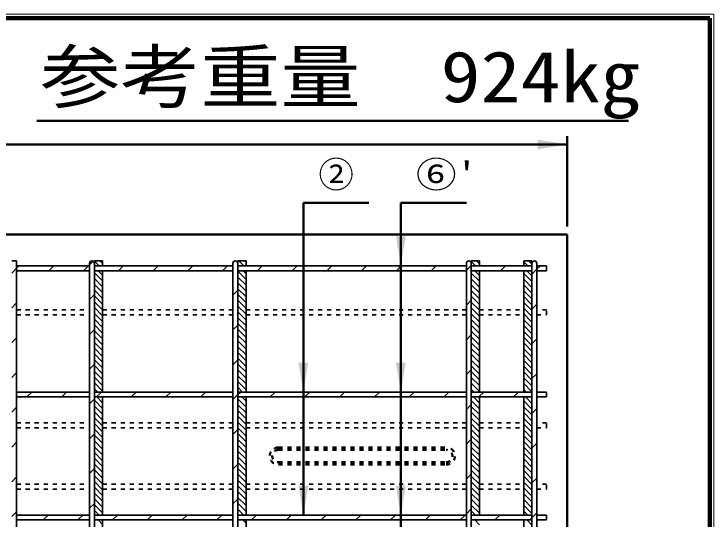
# Model space of a CAD drawing. Units: millimetres, scale not verified. Extents: x 100 to 4105, y 100 to 2870.
# Drawn here: x 3251 to 4105, y 2253 to 2870 of the extents above; entities that cross this region are included whole.
import ezdxf
from ezdxf.enums import TextEntityAlignment as Align

# ---------------------------------------------------------------- set-up
doc = ezdxf.new("R2010")
doc.units = ezdxf.units.MM
doc.header["$LTSCALE"] = 5
doc.linetypes.add('USER1', pattern=[2.2, 1, -1.2])
doc.layers.add('V-nasSTD', color=7, linetype='Continuous', lineweight=35)
doc.styles.add('ＭＳ ゴシック', font='')
doc.styles.get('ＭＳ ゴシック').set_extended_font_data('MS Gothic')

msp = doc.modelspace()

# ---------------------------------------------------------------- hatches: boundary and pattern name
at = {"layer": 'V-nasSTD'}
for points in [[(3889.737, 2704.895), (3925.737, 2710.895), (3889.737, 2716.895)], [(3728.737, 2598.895), (3722.737, 2562.895), (3716.737, 2598.895)], [(3609.737, 2444.895), (3603.737, 2408.895), (3597.737, 2444.895)], [(3728.737, 2444.895), (3722.737, 2408.895), (3716.737, 2444.895)], [(3609.737, 2294.895), (3603.737, 2258.895), (3597.737, 2294.895)], [(3728.737, 2294.895), (3722.737, 2258.895), (3716.737, 2294.895)]]:
    msp.add_hatch(color=256, dxfattribs=at).paths.add_polyline_path(points)

# ---------------------------------------------------------------- linework, layer by layer
at = {"layer": 'V-nasSTD', "lineweight": 100}
for p, q in [((4100, 2865), (105, 2865)), ((4100, 105), (4100, 2865))]:
    msp.add_line(p, q, dxfattribs=at)
at = {"layer": 'V-nasSTD', "lineweight": 50}
for p, q in [((3278.536, 2739.753), (4000.536, 2739.753)), ((3925.737, 2610.895), (3925.737, 2720.895)), ((1925.737, 2710.895), (3925.737, 2710.895)), ((3603.737, 2639.895), (3683.737, 2639.895)), ((3603.737, 2639.895), (3603.737, 2258.895)), ((3722.737, 2639.895), (3802.737, 2639.895)), ((3722.737, 2639.895), (3722.737, 2104.895)), ((3925.737, 2600.895), (1925.737, 2600.895)), ((3925.737, 2060.895), (3925.737, 2600.895)), ((3925.737, 2507.895), (3925.737, 2575.829))]:
    msp.add_line(p, q, dxfattribs=at)
at = {"layer": 'V-nasSTD'}
for p, q in [((3247.737, 2568.895), (3253.737, 2568.895)), ((3253.737, 2568.895), (3253.737, 2092.895)), ((3347.125, 2568.555), (3342.737, 2564.167)), ((3342.737, 2565.895), (3342.737, 2095.895)), ((3358.737, 2568.895), (3348.737, 2568.895)), ((3348.737, 2568.895), (3358.737, 2568.895)), ((3358.737, 2568.895), (3348.737, 2568.895)), ((3348.737, 2568.895), (3348.737, 2565.895)), ((3348.737, 2568.533), (3354.375, 2562.895)), ((3348.737, 2565.895), (3348.737, 2095.895)), ((3355.446, 2568.895), (3358.737, 2565.604)), ((3358.737, 2568.895), (3358.737, 2562.895)), ((3358.737, 2562.895), (3358.737, 2568.895)), ((3517.737, 2565.895), (3517.737, 2095.895)), ((3533.737, 2568.895), (3523.737, 2568.895)), ((3523.737, 2568.895), (3533.737, 2568.895)), ((3533.737, 2568.895), (3523.737, 2568.895)), ((3523.737, 2568.895), (3523.737, 2565.895)), ((3523.737, 2565.895), (3523.737, 2095.895)), ((3525.151, 2568.895), (3531.151, 2562.895)), ((3532.222, 2568.895), (3533.737, 2567.381)), ((3533.737, 2568.895), (3533.737, 2562.895)), ((3533.737, 2562.895), (3533.737, 2568.895)), ((3802.737, 2565.887), (3802.737, 2095.887)), ((3808.737, 2563.477), (3802.737, 2557.477)), ((3818.737, 2568.887), (3808.737, 2568.887)), ((3808.737, 2568.887), (3808.737, 2565.887)), ((3818.737, 2568.887), (3808.737, 2568.887)), ((3808.737, 2568.153), (3813.994, 2562.895)), ((3808.737, 2565.887), (3808.737, 2095.887)), ((3815.074, 2568.887), (3818.737, 2565.224)), ((3818.737, 2568.887), (3818.737, 2562.887)), ((3818.737, 2562.887), (3818.737, 2568.887)), ((3882.737, 2568.895), (3872.737, 2568.895)), ((3872.737, 2568.895), (3872.737, 2562.895)), ((3872.737, 2568.895), (3882.737, 2568.895)), ((3872.737, 2562.895), (3872.737, 2568.895)), ((3882.737, 2568.895), (3872.737, 2568.895)), ((3872.737, 2568.895), (3872.737, 2562.895)), ((3872.737, 2567.792), (3877.634, 2562.895)), ((3878.705, 2568.895), (3882.737, 2564.863)), ((3882.737, 2568.895), (3882.737, 2565.887)), ((3882.737, 2565.887), (3882.737, 2095.887)), ((3888.737, 2565.887), (3888.737, 2095.887)), ((3253.737, 2560.02), (3247.737, 2554.02)), ((3253.737, 2562.895), (3342.737, 2562.895)), ((3256.612, 2562.895), (3253.737, 2560.02)), ((3253.737, 2556.895), (3342.737, 2556.895)), ((3293.039, 2556.895), (3299.039, 2562.895)), ((3335.465, 2556.895), (3341.465, 2562.895)), ((3348.737, 2562.895), (3517.737, 2562.895)), ((3348.737, 2556.895), (3517.737, 2556.895)), ((3353.304, 2556.895), (3358.737, 2551.462)), ((3358.737, 2556.895), (3358.737, 2408.895)), ((3358.737, 2509.775), (3358.737, 2556.895)), ((3377.892, 2556.895), (3383.892, 2562.895)), ((3420.318, 2556.895), (3426.318, 2562.895)), ((3462.744, 2556.895), (3468.744, 2562.895)), ((3505.171, 2556.895), (3511.171, 2562.895)), ((3523.737, 2562.895), (3802.737, 2562.895)), ((3523.737, 2556.895), (3802.737, 2556.895)), ((3523.737, 2556.168), (3533.737, 2546.168)), ((3530.08, 2556.895), (3533.737, 2553.239)), ((3533.737, 2556.895), (3533.737, 2408.895)), ((3533.737, 2509.775), (3533.737, 2556.895)), ((3547.597, 2556.895), (3553.597, 2562.895)), ((3590.024, 2556.895), (3596.024, 2562.895)), ((3632.45, 2556.895), (3638.45, 2562.895)), ((3674.876, 2556.895), (3680.876, 2562.895)), ((3717.303, 2556.895), (3723.303, 2562.895)), ((3759.729, 2556.895), (3765.729, 2562.895)), ((3802.156, 2556.895), (3802.737, 2557.477)), ((3808.737, 2562.895), (3882.737, 2562.895)), ((3808.737, 2556.895), (3882.737, 2556.895)), ((3812.923, 2556.895), (3818.737, 2551.082)), ((3818.737, 2556.887), (3818.737, 2408.887)), ((3818.737, 2556.887), (3818.737, 2552.264)), ((3822.289, 2562.887), (3822.298, 2562.895)), ((3829.361, 2562.888), (3829.369, 2562.895)), ((3836.433, 2562.889), (3836.44, 2562.895)), ((3843.506, 2562.89), (3843.511, 2562.895)), ((3844.582, 2556.895), (3850.582, 2562.895)), ((3850.578, 2562.891), (3850.582, 2562.895)), ((3857.65, 2562.892), (3857.653, 2562.895)), ((3864.722, 2562.893), (3864.724, 2562.895)), ((3871.794, 2562.894), (3871.795, 2562.895)), ((3872.737, 2408.895), (3872.737, 2556.895)), ((3872.737, 2556.895), (3872.737, 2509.775)), ((3876.563, 2556.895), (3882.737, 2550.721)), ((3888.737, 2558.624), (3882.737, 2552.624)), ((3900.737, 2562.895), (3888.737, 2562.895)), ((3893.008, 2562.895), (3888.737, 2558.624)), ((3888.737, 2556.895), (3900.737, 2556.895)), ((3900.737, 2556.895), (3900.737, 2562.895)), ((3348.737, 2554.391), (3358.737, 2544.391)), ((3348.737, 2547.32), (3358.737, 2537.32)), ((3523.737, 2549.097), (3533.737, 2539.097)), ((3808.737, 2554.011), (3818.737, 2544.011)), ((3808.737, 2546.939), (3818.737, 2536.939)), ((3818.737, 2552.264), (3818.737, 2509.775)), ((3872.737, 2553.65), (3882.737, 2543.65)), ((3872.737, 2546.579), (3882.737, 2536.579)), ((3348.737, 2540.249), (3358.737, 2530.249)), ((3523.737, 2542.026), (3533.737, 2532.026)), ((3808.737, 2539.868), (3818.737, 2529.868)), ((3872.737, 2539.508), (3882.737, 2529.508)), ((3348.737, 2533.178), (3358.737, 2523.178)), ((3523.737, 2533.035), (3517.737, 2527.035)), ((3523.737, 2534.955), (3533.737, 2524.955)), ((3808.737, 2532.797), (3818.737, 2522.797)), ((3872.737, 2532.437), (3882.737, 2522.437)), ((3348.737, 2527.741), (3342.737, 2521.741)), ((3348.737, 2526.107), (3358.737, 2516.107)), ((3523.737, 2527.884), (3533.737, 2517.884)), ((3523.737, 2520.812), (3533.737, 2510.812)), ((3808.737, 2521.05), (3802.737, 2515.05)), ((3808.737, 2525.726), (3818.737, 2515.726)), ((3872.737, 2525.366), (3882.737, 2515.366)), ((3253.737, 2517.594), (3247.737, 2511.594)), ((3348.737, 2519.036), (3358.737, 2509.036)), ((3523.737, 2513.741), (3533.737, 2503.741)), ((3808.737, 2518.655), (3818.737, 2508.655)), ((3872.737, 2518.295), (3882.737, 2508.295)), ((3888.737, 2516.198), (3882.737, 2510.198)), ((3348.737, 2511.965), (3358.737, 2501.965)), ((3348.737, 2504.894), (3358.737, 2494.894)), ((3358.737, 2503.775), (3358.737, 2509.775)), ((3358.737, 2408.895), (3358.737, 2503.775)), ((3523.737, 2506.67), (3533.737, 2496.67)), ((3533.737, 2503.775), (3533.737, 2509.775)), ((3533.737, 2408.895), (3533.737, 2503.775)), ((3808.737, 2511.584), (3818.737, 2501.584)), ((3808.737, 2504.513), (3818.737, 2494.513)), ((3818.737, 2509.775), (3818.737, 2503.775)), ((3818.737, 2503.775), (3818.737, 2408.887)), ((3872.737, 2511.224), (3882.737, 2501.224)), ((3872.737, 2509.775), (3872.737, 2503.775)), ((3872.737, 2504.153), (3882.737, 2494.153)), ((3872.737, 2503.775), (3872.737, 2408.895)), ((3348.737, 2497.823), (3358.737, 2487.823)), ((3523.737, 2499.599), (3533.737, 2489.599)), ((3808.737, 2497.442), (3818.737, 2487.442)), ((3872.737, 2497.082), (3882.737, 2487.082)), ((3348.737, 2490.751), (3358.737, 2480.751)), ((3523.737, 2490.609), (3517.737, 2484.609)), ((3523.737, 2492.528), (3533.737, 2482.528)), ((3808.737, 2490.371), (3818.737, 2480.371)), ((3872.737, 2490.011), (3882.737, 2480.011)), ((3348.737, 2485.314), (3342.737, 2479.314)), ((3348.737, 2483.68), (3358.737, 2473.68)), ((3523.737, 2485.457), (3533.737, 2475.457)), ((3523.737, 2478.386), (3533.737, 2468.386)), ((3808.737, 2478.624), (3802.737, 2472.624)), ((3808.737, 2483.3), (3818.737, 2473.3)), ((3872.737, 2482.939), (3882.737, 2472.939)), ((3253.737, 2475.167), (3247.737, 2469.167)), ((3348.737, 2476.609), (3358.737, 2466.609)), ((3348.737, 2469.538), (3358.737, 2459.538)), ((3523.737, 2471.315), (3533.737, 2461.315)), ((3808.737, 2476.229), (3818.737, 2466.229)), ((3872.737, 2475.868), (3882.737, 2465.868)), ((3888.737, 2473.771), (3882.737, 2467.771)), ((3348.737, 2462.467), (3358.737, 2452.467)), ((3523.737, 2464.244), (3533.737, 2454.244)), ((3808.737, 2469.158), (3818.737, 2459.158)), ((3808.737, 2462.087), (3818.737, 2452.087)), ((3872.737, 2468.797), (3882.737, 2458.797)), ((3872.737, 2461.726), (3882.737, 2451.726)), ((3348.737, 2455.396), (3358.737, 2445.396)), ((3523.737, 2457.173), (3533.737, 2447.173)), ((3808.737, 2455.016), (3818.737, 2445.016)), ((3872.737, 2454.655), (3882.737, 2444.655)), ((3348.737, 2448.325), (3358.737, 2438.325)), ((3523.737, 2448.182), (3517.737, 2442.182)), ((3523.737, 2450.102), (3533.737, 2440.102)), ((3808.737, 2447.944), (3818.737, 2437.944)), ((3872.737, 2447.584), (3882.737, 2437.584)), ((3348.737, 2442.888), (3342.737, 2436.888)), ((3348.737, 2441.254), (3358.737, 2431.254)), ((3523.737, 2443.031), (3533.737, 2433.031)), ((3523.737, 2435.96), (3533.737, 2425.96)), ((3808.737, 2436.198), (3802.737, 2430.198)), ((3808.737, 2440.873), (3818.737, 2430.873)), ((3872.737, 2440.513), (3882.737, 2430.513)), ((3253.737, 2432.741), (3247.737, 2426.741)), ((3348.737, 2434.183), (3358.737, 2424.183)), ((3348.737, 2427.112), (3358.737, 2417.112)), ((3523.737, 2428.889), (3533.737, 2418.889)), ((3808.737, 2433.802), (3818.737, 2423.802)), ((3808.737, 2426.731), (3818.737, 2416.731)), ((3872.737, 2433.442), (3882.737, 2423.442)), ((3888.737, 2431.345), (3882.737, 2425.345)), ((3348.737, 2420.041), (3358.737, 2410.041)), ((3523.737, 2421.818), (3533.737, 2411.818)), ((3808.737, 2419.66), (3818.737, 2409.66)), ((3872.737, 2426.371), (3882.737, 2416.371)), ((3872.737, 2419.3), (3882.737, 2409.3)), ((3348.737, 2412.97), (3352.811, 2408.895)), ((3523.737, 2414.746), (3529.588, 2408.895)), ((3808.737, 2412.589), (3812.431, 2408.895)), ((3872.737, 2412.229), (3876.07, 2408.895)), ((3253.737, 2408.895), (3342.737, 2408.895)), ((3253.737, 2402.895), (3342.737, 2402.895)), ((3266.318, 2402.895), (3272.318, 2408.895)), ((3308.744, 2402.895), (3314.744, 2408.895)), ((3348.737, 2408.895), (3517.737, 2408.895)), ((3348.737, 2402.895), (3517.737, 2402.895)), ((3351.171, 2402.895), (3357.171, 2408.895)), ((3351.74, 2402.895), (3358.737, 2395.899)), ((3358.737, 2402.895), (3358.737, 2258.895)), ((3358.737, 2371.395), (3358.737, 2402.895)), ((3393.597, 2402.895), (3399.597, 2408.895)), ((3436.024, 2402.895), (3442.024, 2408.895)), ((3478.45, 2402.895), (3484.45, 2408.895)), ((3523.737, 2405.756), (3517.737, 2399.756)), ((3523.737, 2408.895), (3802.737, 2408.895)), ((3526.876, 2408.895), (3523.737, 2405.756)), ((3523.737, 2402.895), (3802.737, 2402.895)), ((3528.517, 2402.895), (3533.737, 2397.675)), ((3533.737, 2402.895), (3533.737, 2258.895)), ((3533.737, 2371.395), (3533.737, 2402.895)), ((3563.303, 2402.895), (3569.303, 2408.895)), ((3605.729, 2402.895), (3611.729, 2408.895)), ((3648.156, 2402.895), (3654.156, 2408.895)), ((3690.582, 2402.895), (3696.582, 2408.895)), ((3733.008, 2402.895), (3739.008, 2408.895)), ((3775.435, 2402.895), (3781.435, 2408.895)), ((3808.737, 2408.895), (3882.737, 2408.895)), ((3808.737, 2402.895), (3882.737, 2402.895)), ((3811.36, 2402.895), (3818.737, 2395.518)), ((3823.861, 2408.895), (3817.861, 2402.895)), ((3818.436, 2402.89), (3818.737, 2402.589)), ((3818.737, 2402.887), (3818.737, 2258.887)), ((3818.737, 2371.395), (3818.737, 2402.887)), ((3860.288, 2402.895), (3866.288, 2408.895)), ((3872.737, 2258.895), (3872.737, 2402.895)), ((3872.737, 2402.895), (3872.737, 2371.395)), ((3874.999, 2402.895), (3882.737, 2395.158)), ((3882.07, 2402.895), (3882.737, 2402.229)), ((3900.737, 2408.895), (3888.737, 2408.895)), ((3888.737, 2402.895), (3900.737, 2402.895)), ((3900.737, 2402.895), (3900.737, 2408.895)), ((3348.737, 2400.462), (3342.737, 2394.462)), ((3348.737, 2398.828), (3358.737, 2388.828)), ((3523.737, 2400.604), (3533.737, 2390.604)), ((3523.737, 2393.533), (3533.737, 2383.533)), ((3808.737, 2393.771), (3802.737, 2387.771)), ((3808.737, 2398.447), (3818.737, 2388.447)), ((3872.737, 2398.087), (3882.737, 2388.087)), ((3253.737, 2390.314), (3247.737, 2384.314)), ((3348.737, 2391.757), (3358.737, 2381.757)), ((3348.737, 2384.685), (3358.737, 2374.685)), ((3523.737, 2386.462), (3533.737, 2376.462)), ((3808.737, 2391.376), (3818.737, 2381.376)), ((3808.737, 2384.305), (3818.737, 2374.305)), ((3872.737, 2391.016), (3882.737, 2381.016)), ((3888.737, 2388.918), (3882.737, 2382.918)), ((3348.737, 2377.614), (3358.737, 2367.614)), ((3523.737, 2379.391), (3533.737, 2369.391)), ((3808.737, 2377.234), (3818.737, 2367.234)), ((3872.737, 2383.944), (3882.737, 2373.944)), ((3872.737, 2376.873), (3882.737, 2366.873)), ((3348.737, 2370.543), (3358.737, 2360.543)), ((3358.737, 2368.035), (3358.737, 2371.395)), ((3358.737, 2365.395), (3358.737, 2368.035)), ((3523.737, 2372.32), (3533.737, 2362.32)), ((3533.737, 2365.395), (3533.737, 2371.395)), ((3808.737, 2370.163), (3818.737, 2360.163)), ((3818.737, 2365.395), (3818.737, 2371.395)), ((3872.737, 2371.395), (3872.737, 2365.395)), ((3872.737, 2369.802), (3882.737, 2359.802)), ((3348.737, 2363.472), (3358.737, 2353.472)), ((3358.737, 2301.395), (3358.737, 2365.395)), ((3523.737, 2363.33), (3517.737, 2357.33)), ((3523.737, 2365.249), (3533.737, 2355.249)), ((3533.737, 2301.395), (3533.737, 2365.395)), ((3808.737, 2363.092), (3818.737, 2353.092)), ((3818.737, 2301.395), (3818.737, 2365.395)), ((3872.737, 2365.395), (3872.737, 2301.395)), ((3872.737, 2362.731), (3882.737, 2352.731)), ((3348.737, 2358.035), (3342.737, 2352.035)), ((3348.737, 2356.401), (3358.737, 2346.401)), ((3523.737, 2358.178), (3533.737, 2348.178)), ((3523.737, 2351.107), (3533.737, 2341.107)), ((3808.737, 2351.345), (3802.737, 2345.345)), ((3808.737, 2356.021), (3818.737, 2346.021)), ((3872.737, 2355.66), (3882.737, 2345.66)), ((3253.737, 2347.888), (3247.737, 2341.888)), ((3348.737, 2349.33), (3358.737, 2339.33)), ((3348.737, 2342.259), (3358.737, 2332.259)), ((3523.737, 2344.036), (3533.737, 2334.036)), ((3808.737, 2348.95), (3818.737, 2338.95)), ((3808.737, 2341.878), (3818.737, 2331.878)), ((3872.737, 2348.589), (3882.737, 2338.589)), ((3872.737, 2341.518), (3882.737, 2331.518)), ((3888.737, 2346.492), (3882.737, 2340.492)), ((3348.737, 2335.188), (3358.737, 2325.188)), ((3523.737, 2336.965), (3533.737, 2326.965)), ((3808.737, 2334.807), (3818.737, 2324.807)), ((3872.737, 2334.447), (3882.737, 2324.447)), ((3348.737, 2328.117), (3358.737, 2318.117)), ((3523.737, 2329.894), (3533.737, 2319.894)), ((3808.737, 2327.736), (3818.737, 2317.736)), ((3872.737, 2327.376), (3882.737, 2317.376)), ((3348.737, 2321.046), (3358.737, 2311.046)), ((3523.737, 2320.903), (3517.737, 2314.903)), ((3523.737, 2322.823), (3533.737, 2312.823)), ((3523.737, 2315.751), (3533.737, 2305.751)), ((3808.737, 2320.665), (3818.737, 2310.665)), ((3872.737, 2320.305), (3882.737, 2310.305)), ((3348.737, 2315.609), (3342.737, 2309.609)), ((3348.737, 2313.975), (3358.737, 2303.975)), ((3523.737, 2308.68), (3533.737, 2298.68)), ((3808.737, 2308.918), (3802.737, 2302.918)), ((3808.737, 2313.594), (3818.737, 2303.594)), ((3872.737, 2313.234), (3882.737, 2303.234)), ((3253.737, 2305.462), (3247.737, 2299.462)), ((3348.737, 2306.904), (3358.737, 2296.904)), ((3348.737, 2299.833), (3358.737, 2289.833)), ((3358.737, 2295.395), (3358.737, 2301.395)), ((3523.737, 2301.609), (3533.737, 2291.609)), ((3533.737, 2295.395), (3533.737, 2301.395)), ((3808.737, 2306.523), (3818.737, 2296.523)), ((3808.737, 2299.452), (3818.737, 2289.452)), ((3818.737, 2295.395), (3818.737, 2301.395)), ((3872.737, 2306.163), (3882.737, 2296.163)), ((3872.737, 2301.395), (3872.737, 2295.395)), ((3872.737, 2299.092), (3882.737, 2289.092)), ((3888.737, 2304.065), (3882.737, 2298.065)), ((3348.737, 2292.762), (3358.737, 2282.762)), ((3358.737, 2258.895), (3358.737, 2295.395)), ((3523.737, 2294.538), (3533.737, 2284.538)), ((3533.737, 2258.895), (3533.737, 2295.395)), ((3808.737, 2292.381), (3818.737, 2282.381)), ((3818.737, 2258.887), (3818.737, 2295.395)), ((3872.737, 2295.395), (3872.737, 2258.895)), ((3872.737, 2292.021), (3882.737, 2282.021)), ((3348.737, 2285.691), (3358.737, 2275.691)), ((3523.737, 2287.467), (3533.737, 2277.467)), ((3808.737, 2285.31), (3818.737, 2275.31)), ((3872.737, 2284.95), (3882.737, 2274.95)), ((3348.737, 2273.182), (3342.737, 2267.182)), ((3348.737, 2278.619), (3358.737, 2268.619)), ((3523.737, 2278.477), (3517.737, 2272.477)), ((3523.737, 2280.396), (3533.737, 2270.396)), ((3523.737, 2273.325), (3533.737, 2263.325)), ((3808.737, 2278.239), (3818.737, 2268.239)), ((3872.737, 2277.878), (3882.737, 2267.878)), ((3348.737, 2271.548), (3358.737, 2261.548)), ((3348.737, 2264.477), (3354.319, 2258.895)), ((3523.737, 2266.254), (3531.095, 2258.895)), ((3808.737, 2266.492), (3802.737, 2260.492)), ((3808.737, 2271.168), (3818.737, 2261.168)), ((3872.737, 2270.807), (3882.737, 2260.807)), ((3253.737, 2263.035), (3247.737, 2257.035)), ((3253.737, 2258.895), (3342.737, 2258.895)), ((3286.024, 2252.895), (3292.024, 2258.895)), ((3328.45, 2252.895), (3334.45, 2258.895)), ((3348.737, 2258.895), (3517.737, 2258.895)), ((3370.876, 2252.895), (3376.876, 2258.895)), ((3413.303, 2252.895), (3419.303, 2258.895)), ((3455.729, 2252.895), (3461.729, 2258.895)), ((3498.156, 2252.895), (3504.156, 2258.895)), ((3523.737, 2258.895), (3802.737, 2258.895)), ((3546.582, 2258.895), (3540.582, 2252.895)), ((3583.008, 2252.895), (3589.008, 2258.895)), ((3625.435, 2252.895), (3631.435, 2258.895)), ((3667.861, 2252.895), (3673.861, 2258.895)), ((3710.288, 2252.895), (3716.288, 2258.895)), ((3752.714, 2252.895), (3758.714, 2258.895)), ((3795.141, 2252.895), (3801.141, 2258.895)), ((3808.737, 2264.097), (3813.938, 2258.895)), ((3808.737, 2258.895), (3882.737, 2258.895)), ((3837.567, 2252.895), (3843.567, 2258.895)), ((3872.737, 2263.736), (3877.578, 2258.895)), ((3888.737, 2261.639), (3882.737, 2255.639)), ((3900.737, 2258.895), (3888.737, 2258.895)), ((3900.737, 2252.895), (3900.737, 2258.895)), ((3253.737, 2252.895), (3342.737, 2252.895)), ((3348.737, 2252.895), (3517.737, 2252.895)), ((3353.248, 2252.895), (3358.737, 2247.406)), ((3358.737, 2252.895), (3358.737, 2104.895)), ((3358.737, 2158.016), (3358.737, 2252.895)), ((3523.737, 2252.895), (3802.737, 2252.895)), ((3530.024, 2252.895), (3533.737, 2249.183)), ((3533.737, 2252.895), (3533.737, 2104.895)), ((3533.737, 2158.016), (3533.737, 2252.895)), ((3808.737, 2252.895), (3882.737, 2252.895)), ((3812.867, 2252.895), (3818.737, 2247.026)), ((3872.737, 2104.895), (3872.737, 2252.895)), ((3872.922, 2252.895), (3872.737, 2252.71)), ((3872.737, 2252.895), (3872.737, 2158.016)), ((3876.507, 2252.895), (3882.737, 2246.665)), ((3879.993, 2252.895), (3882.737, 2255.639)), ((3888.737, 2252.895), (3900.737, 2252.895))]:
    msp.add_line(p, q, dxfattribs=at)
at = {"layer": 'V-nasSTD', "linetype": 'USER1'}
for p, q in [((3253.737, 2509.072), (3342.737, 2509.072)), ((3358.737, 2509.072), (3517.737, 2509.072)), ((3533.737, 2509.072), (3802.737, 2509.072)), ((3818.737, 2509.072), (3872.737, 2509.072)), ((3900.737, 2509.072), (3888.737, 2509.072)), ((3900.737, 2503.072), (3900.737, 2509.072)), ((3253.737, 2503.072), (3342.737, 2503.072)), ((3358.737, 2503.072), (3517.737, 2503.072)), ((3533.737, 2503.072), (3802.737, 2503.072)), ((3818.737, 2503.072), (3872.737, 2503.072)), ((3888.737, 2503.072), (3900.737, 2503.072)), ((3253.737, 2371.395), (3342.737, 2371.395)), ((3358.737, 2371.395), (3517.737, 2371.395)), ((3533.737, 2371.395), (3802.737, 2371.395)), ((3818.737, 2371.395), (3872.737, 2371.395)), ((3900.737, 2371.395), (3888.737, 2371.395)), ((3900.737, 2365.395), (3900.737, 2371.395)), ((3253.737, 2365.395), (3342.737, 2365.395)), ((3358.737, 2365.395), (3517.737, 2365.395)), ((3533.737, 2365.395), (3802.737, 2365.395)), ((3818.737, 2365.395), (3872.737, 2365.395)), ((3888.737, 2365.395), (3900.737, 2365.395)), ((3253.737, 2296.395), (3342.737, 2296.395)), ((3253.737, 2290.395), (3342.737, 2290.395)), ((3358.737, 2296.395), (3517.737, 2296.395)), ((3358.737, 2290.395), (3517.737, 2290.395)), ((3533.737, 2296.395), (3802.737, 2296.395)), ((3533.737, 2290.395), (3802.737, 2290.395)), ((3818.737, 2296.395), (3872.737, 2296.395)), ((3818.737, 2290.395), (3872.737, 2290.395)), ((3900.737, 2296.395), (3888.737, 2296.395)), ((3888.737, 2290.395), (3900.737, 2290.395)), ((3900.737, 2290.395), (3900.737, 2296.395))]:
    msp.add_line(p, q, dxfattribs=at)
at = {"layer": 'V-nasSTD', "linetype": 'USER1', "lineweight": 50}
for p, q in [((3573.237, 2341.395), (3778.237, 2341.395)), ((3573.237, 2341.395), (3778.237, 2341.395)), ((3573.237, 2338.395), (3778.237, 2338.395)), ((3573.237, 2338.395), (3778.237, 2338.395)), ((3573.237, 2323.395), (3778.237, 2323.395)), ((3573.237, 2323.395), (3778.237, 2323.395)), ((3573.237, 2320.395), (3778.237, 2320.395)), ((3573.237, 2320.395), (3778.237, 2320.395))]:
    msp.add_line(p, q, dxfattribs=at)
at = {"layer": 'V-nasSTD', "lineweight": 13}
msp.add_lwpolyline([(100, 100), (100, 2870), (4105, 2870), (4105, 100)], close=True, dxfattribs=at)
at = {"layer": 'V-nasSTD'}
for centre in [(3345.737, 2565.895), (3520.737, 2565.895), (3805.737, 2565.887), (3885.737, 2565.887)]:
    msp.add_arc(centre, 3, 0, 180, dxfattribs=at)
at = {"layer": 'V-nasSTD', "linetype": 'USER1', "lineweight": 50}
for centre, radius, start, end in [((3573.237, 2330.895), 10.5, 90, 270), ((3573.237, 2330.895), 10.5, 90, 270), ((3778.237, 2330.895), 10.5, 270, 90), ((3778.237, 2330.895), 10.5, 270, 90), ((3573.237, 2330.895), 7.5, 90, 270), ((3573.237, 2330.895), 7.5, 90, 270), ((3778.237, 2330.895), 7.5, 270, 90), ((3778.237, 2330.895), 7.5, 270, 90)]:
    msp.add_arc(centre, radius, start, end, dxfattribs=at)

# ---------------------------------------------------------------- texts
at = {"layer": 'V-nasSTD', "style": 'ＭＳ ゴシック', "width": 1.15}
for s, height, p in [('参考重量\u3000924kg', 62.32, (3282.536, 2824.753)), ("⑥'", 31.67, (3741.137, 2690.095))]:
    msp.add_text(s, height=height, dxfattribs=at).set_placement(p, align=Align.TOP_LEFT)
at = {"layer": 'V-nasSTD', "style": 'ＭＳ ゴシック'}
msp.add_text('②', height=31.67, dxfattribs=at).set_placement((3622.137, 2690.095), align=Align.TOP_LEFT)

doc.saveas('drawing.dxf')
